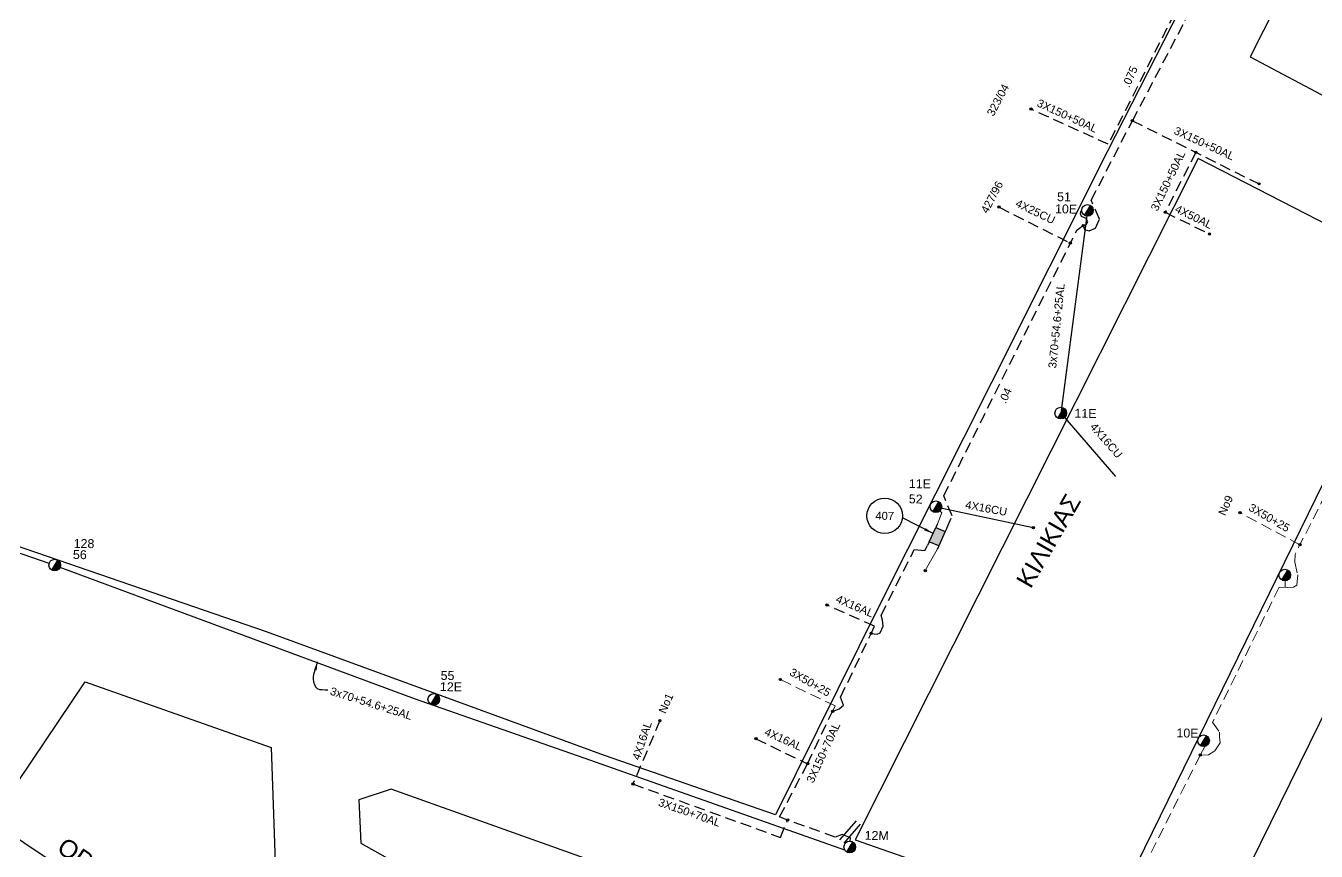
# Model space of a CAD drawing. Header units: millimetres. Extents: x 2875 to 4053, y 1200 to 1741.
# Drawn here: x 3272.6 to 3423, y 1351.4 to 1447.6 of the extents above; entities that cross this region are included whole.
import ezdxf

# ---------------------------------------------------------------- set-up
doc = ezdxf.new("R2010")
doc.units = ezdxf.units.MM
doc.linetypes.add('DASHED', pattern=[19.05, 12.7, -6.35])
for name, color, linetype in [('Link Box 4 Διευθύνσεων', 7, 'Continuous'), ('Επιγραφές - Σχήματα', 7, 'Continuous'), ('Καλώδια ΧΤ   3x150+50AL', 7, 'DASHED'), ('Καλώδια ΧΤ   3x150+70AL', 7, 'DASHED'), ('Καλώδια ΧΤ   4x25CU', 7, 'DASHED'), ('Στύλος ΦΜ', 7, 'Continuous'), ('Στύλος ΦΜ @ 1', 7, 'Continuous'), ('Συνδέσεις', 7, 'Continuous'), ('Συνεστραμμένα ΧΤ   3x70+54.6+25 AL', 7, 'SYN_LINE'), ('Τομή', 7, 'Continuous'), ('Υπόβαθρο ΔΕΗ', 7, 'Continuous'), ('Υπόγεια Καλώδια Δικτύου ΧΤ   .04', 7, 'DASHED'), ('Υπόγεια Καλώδια Δικτύου ΧΤ   .075', 7, 'DASHED'), ('Υπόγεια καλώδια Δικτύου ΧΤ και Παρ. ΧΤ - 3X150+70 AL', 7, 'DASHED'), ('Υπόγεια καλώδια Παροχών ΧΤ   4x16AL', 7, 'DASHED'), ('Υπόγεια καλώδια Παροχών ΧΤ   4x16CU', 7, 'DASHED'), ('Υπόγεια καλώδια Παροχών ΧΤ   4x50AL', 7, 'DASHED')]:
    doc.layers.add(name, color=color, linetype=linetype)
doc.layers.add('Άγνωστα', color=7, linetype='Continuous', lineweight=5)
doc.styles.get("Standard").update_dxf_attribs({"font": 'ARIAL.TTF'})
doc.linetypes.add('SYN_LINE', pattern='A,0.5,-0.0001,["/\\/\\/\\/",Standard,S=0.1,R=0,X=0,Y=-0.05],-0.25', length=0.7501)
doc.dimstyles.new('ISO-25', dxfattribs={"dimtxt": 2.5, "dimasz": 1, "dimexe": 1.25, "dimexo": 0.625, "dimtad": 1, "dimtxsty": 'Standard', "dimcen": 2.5, "dimadec": 0, "dimazin": 0, "dimtfac": 1, "dimtmove": 0, "dimatfit": 3, "dimfxl": 1.25, "dimarcsym": 0})

# ---------------------------------------------------------------- blocks, each defined once
blk = doc.blocks.new('LINK BOX 4 ΑΝΑΧΩΡΗΣΕΩΝ')
at = {"layer": 'Link Box 4 Διευθύνσεων', "ltscale": 40}
blk.add_hatch(color=256, dxfattribs=at).paths.add_polyline_path([(-3.54, 0), (-3.54, -4.67), (3.54, -4.67), (3.54, 0)])
for p, q in [((-3.54, 0), (-5.33, 0)), ((5.33, 0), (3.54, 0)), ((-3.54, -4.67), (-5.33, -4.67)), ((5.33, -4.67), (3.54, -4.67))]:
    blk.add_line(p, q, dxfattribs=at)
blk.add_lwpolyline([(-3.54, -4.67), (-3.54, 0), (3.54, 0), (3.54, -4.67)], close=True, dxfattribs=at)
blk = doc.blocks.new('_ΣΥΝΔΕΣΗ')
at = {"layer": 'Συνδέσεις', "linetype": 'SYN_LINE', "ltscale": 40}
blk.add_hatch(color=256, dxfattribs=at).paths.add_polyline_path([(0.5, -0.01, 1), (-0.5, -0.01, 1)])
at = {"layer": 'Συνδέσεις'}
blk.add_circle((0, -0.01), 0.5, dxfattribs=at)
blk = doc.blocks.new('ΥΠΑΡΧΩΝ ΤΣΙΜΕΝΤΕΝΙΟΣ ΣΤΥΛΟΣ')
at = {"layer": 'Στύλος ΦΜ'}
blk.add_hatch(color=256, dxfattribs=at).paths.add_polyline_path([(-1.29, -2.28, 0.574793), (2.62, 0, 0.268822), (1.3, 2.27)])
blk.add_line((-1.29, -2.28), (1.3, 2.27), dxfattribs=at)
blk.add_circle((0, 0), 2.62, dxfattribs=at)
at = {"layer": 'Στύλος ΦΜ', "flags": 4}
for tag, p in [('ΑΡΙΘΜΟΣ', (-4.68, 8.05)), ('ΤΥΠΟΣ', (-4.91, 3.03))]:
    blk.add_attdef(tag, p, '', height=4, dxfattribs=at)
blk = doc.blocks.new('ΤΟΜΗ')
at = {"layer": 'Τομή', "ltscale": 40}
for p, q in [((-5.68, 0), (5.68, 0)), ((5.68, -2.33), (-5.68, -2.33))]:
    blk.add_line(p, q, dxfattribs=at)

msp = doc.modelspace()

# ---------------------------------------------------------------- linework, layer by layer
at = {"layer": 'Άγνωστα', "color": 6, "linetype": 'DASHED', "ltscale": 0.1}
for points in [[(3430.984, 1406.981), (3431.635, 1405.606), (3431.635, 1404.378), (3431.171, 1403.718), (3430.084, 1403.241), (3429.225, 1403.191), (3420.5, 1386.054)], [(3421.052, 1387.152), (3414.063, 1390.874)], [(3420.5, 1386.054), (3420.457, 1385.128), (3420.813, 1383.623), (3420.684, 1382.426), (3420.325, 1382.187), (3419.588, 1382.145), (3418.633, 1382.188), (3410.878, 1366.446)], [(3419.355, 1382.155), (3419.323, 1382.931)], [(3410.878, 1366.446), (3411.704, 1365.308), (3411.693, 1364.709), (3411.764, 1364.044), (3411.161, 1363.103), (3410.409, 1362.669), (3409.447, 1362.621), (3399.284, 1342.485), (3408.363, 1339.228), (3407.49, 1338.622), (3407.45, 1338.492)]]:
    msp.add_lwpolyline(points, dxfattribs=at)
at = {"layer": 'Άγνωστα', "color": 2}
for points in [[(3379.342, 1390.856), (3378.651, 1391.582)], [(3378.823, 1389.595), (3379.342, 1390.856)], [(3378.789, 1386.581), (3377.409, 1384.127)]]:
    msp.add_lwpolyline(points, dxfattribs=at)
at = {"layer": 'Άγνωστα', "color": 2, "linetype": 'DASHED', "ltscale": 0.1}
msp.add_lwpolyline([(3366.609, 1367.71), (3366.907, 1368.351), (3360.533, 1371.428)], dxfattribs=at)
at = {"layer": 'Άγνωστα'}
msp.add_lwpolyline([(3409.447, 1362.621), (3409.986, 1363.642)], dxfattribs=at)
at = {"layer": 'Επιγραφές - Σχήματα'}
msp.add_circle((3372.692, 1390.512), 2.072, dxfattribs=at)
at = {"layer": 'Καλώδια ΧΤ   3x150+50AL', "color": 5, "ltscale": 0.1}
msp.add_lwpolyline([(3398.727, 1433.84), (3389.723, 1437.934)], dxfattribs=at)
at = {"layer": 'Καλώδια ΧΤ   3x150+50AL', "color": 2, "ltscale": 0.1}
for points in [[(3401.544, 1436.575), (3416.309, 1429.211)], [(3408.926, 1432.893), (3405.363, 1425.905)]]:
    msp.add_lwpolyline(points, dxfattribs=at)
at = {"layer": 'Καλώδια ΧΤ   3x150+70AL', "color": 2, "ltscale": 0.1}
msp.add_lwpolyline([(3343.351, 1359.256), (3360.548, 1353.036), (3361.381, 1355.047)], dxfattribs=at)
at = {"layer": 'Καλώδια ΧΤ   4x25CU', "color": 2, "ltscale": 0.1}
msp.add_lwpolyline([(3386.006, 1426.506), (3394.315, 1422.312)], dxfattribs=at)
at = {"layer": 'Συνεστραμμένα ΧΤ   3x70+54.6+25 AL', "color": 2, "linetype": 'SYN_LINE', "ltscale": 10}
msp.add_line((3396.311, 1426.126), (3393.2, 1402.498), dxfattribs=at)
at = {"layer": 'Συνεστραμμένα ΧΤ   3x70+54.6+25 AL', "color": 5, "ltscale": 10}
for points in [[(3275.354, 1384.973), (3263.99, 1388.885), (3254.144, 1392.199), (3251.869, 1392.955), (3242.661, 1396.426), (3229.124, 1401.839)], [(3368.037, 1351.558), (3338.444, 1361.988), (3317.907, 1369.167), (3276.623, 1384.502)]]:
    msp.add_lwpolyline(points, dxfattribs=at)
at = {"layer": 'Υπόβαθρο ΔΕΗ', "ltscale": 0.1}
msp.add_lwpolyline([(3404.101, 1549.347), (3446.758, 1527.662), (3413.671, 1462.515), (3413.671, 1462.515), (3398.597, 1432.959), (3385.134, 1406.081), (3372.095, 1380.116), (3359.95, 1355.659), (3340.063, 1362.592), (3300.671, 1377.01), (3270.304, 1387.429), (3246.026, 1395.939), (3236.394, 1399.541), (3239.31, 1422.112), (3241.566, 1437.733), (3244.78, 1462.658), (3247.859, 1465.352), (3369.181, 1567.098), (3403.464, 1549.671)], dxfattribs=at)
at = {"layer": 'Υπόβαθρο ΔΕΗ'}
for points in [[(3478.364, 1497.777), (3483.904, 1508.832), (3455.176, 1523.295), (3424.631, 1462.665), (3424.484, 1462.33), (3415.265, 1444.021), (3436.184, 1432.929), (3444.132, 1428.839), (3460.296, 1461.718), (3478.018, 1497.085)], [(3350.148, 1330.415), (3373.157, 1316.9), (3399.991, 1308.386), (3405.22, 1326.517), (3398.515, 1328.773), (3396.478, 1329.622), (3315.212, 1358.643), (3311.418, 1357.417), (3311.667, 1352.341), (3331.508, 1341.211), (3350.135, 1330.415)]]:
    msp.add_lwpolyline(points, dxfattribs=at)
for points in [[(3435.635, 1418.593), (3409.207, 1432.192), (3369.261, 1352.734), (3398.443, 1342.513)], [(3431.083, 1330.842), (3443.005, 1352.09), (3470.768, 1399.826), (3446.123, 1412.729), (3409.612, 1338.46)], [(3298.754, 1334.725), (3268.604, 1354.908), (3279.532, 1371.165), (3301.2, 1363.515), (3302.203, 1335.707)]]:
    msp.add_lwpolyline(points, close=True, dxfattribs=at)
at = {"layer": 'Υπόγεια Καλώδια Δικτύου ΧΤ   .04', "color": 2, "ltscale": 0.1}
for points in [[(3395.815, 1424.352), (3395.96, 1423.91), (3396.512, 1423.729), (3397.228, 1424.058), (3397.702, 1425.122), (3396.753, 1427.304), (3401.544, 1436.575), (3407.702, 1448.254), (3408.806, 1451.843)], [(3395.089, 1423.86), (3395.815, 1424.352), (3396.182, 1424.537), (3396.358, 1424.801), (3396.154, 1425.167), (3395.623, 1425.425), (3395.513, 1425.713), (3395.538, 1426.018), (3395.634, 1426.083)], [(3379.925, 1389.097), (3380.559, 1390.51), (3379.566, 1392.835), (3395.089, 1423.86)]]:
    msp.add_lwpolyline(points, dxfattribs=at)
at = {"layer": 'Υπόγεια Καλώδια Δικτύου ΧΤ   .075', "color": 5, "ltscale": 0.1}
msp.add_lwpolyline([(3411.392, 1454.676), (3410.019, 1455.369), (3409.607, 1455.327), (3409.006, 1454.153), (3398.727, 1433.84)], dxfattribs=at)
at = {"layer": 'Υπόγεια καλώδια Δικτύου ΧΤ και Παρ. ΧΤ - 3X150+70 AL', "color": 2, "ltscale": 0.1}
for points in [[(3371.111, 1376.812), (3371.81, 1376.737), (3372.151, 1376.876), (3372.526, 1377.642), (3372.442, 1378.368), (3372.283, 1378.949), (3376.138, 1386.575), (3377.344, 1386.494), (3377.687, 1387.079)], [(3366.609, 1367.71), (3367.383, 1368), (3367.897, 1368.45), (3367.551, 1369.384), (3371.111, 1376.812)], [(3368.669, 1352.587), (3368.699, 1352.989), (3367.735, 1353.375), (3366.933, 1353.073), (3361.381, 1355.047), (3360.45, 1355.43), (3363.698, 1361.609), (3366.609, 1367.71)]]:
    msp.add_lwpolyline(points, dxfattribs=at)
at = {"layer": 'Υπόγεια καλώδια Παροχών ΧΤ   4x16AL', "color": 2, "ltscale": 0.1}
for points in [[(3371.111, 1376.812), (3371.487, 1377.636), (3365.973, 1380.119)], [(3346.493, 1366.641), (3343.351, 1359.256)], [(3357.682, 1364.522), (3363.698, 1361.609)]]:
    msp.add_lwpolyline(points, dxfattribs=at)
at = {"layer": 'Υπόγεια καλώδια Παροχών ΧΤ   4x16CU', "color": 2, "linetype": 'SYN_LINE', "ltscale": 10}
msp.add_line((3393.199, 1402.499), (3399.579, 1395.104), dxfattribs=at)
msp.add_lwpolyline([(3378.651, 1391.582), (3390.001, 1389.142)], dxfattribs=at)
at = {"layer": 'Υπόγεια καλώδια Παροχών ΧΤ   4x50AL', "color": 2, "ltscale": 0.1}
msp.add_lwpolyline([(3405.363, 1425.905), (3410.519, 1423.373)], dxfattribs=at)

# ---------------------------------------------------------------- block references
at = {"layer": 'Link Box 4 Διευθύνσεων', "xscale": 0.2590415103700559, "yscale": 0.2590415103700559, "zscale": 0.2590415103700559, "rotation": 65.70979076901429}
msp.add_blockref('LINK BOX 4 ΑΝΑΧΩΡΗΣΕΩΝ', (3378.255, 1388.337), dxfattribs=at)
at = {"layer": 'Στύλος ΦΜ @ 1', "ltscale": 40}
ref = msp.add_blockref('ΥΠΑΡΧΩΝ ΤΣΙΜΕΝΤΕΝΙΟΣ ΣΤΥΛΟΣ', (3396.31, 1426.127), dxfattribs=dict(at, xscale=0.2590415103700448, yscale=0.2590415103700448, zscale=0.2590415103700448, rotation=359.0199368875902))
ref.add_attrib('ΤΥΠΟΣ', '10E', (3392.52, 1425.799), dxfattribs={"layer": 'Στύλος ΦΜ', "height": 1.0362, "rotation": 359.01994, "flags": 4})
ref.add_attrib('ΑΡΙΘΜΟΣ', '51', (3392.759, 1427.21), dxfattribs={"layer": 'Στύλος ΦΜ', "height": 1.0362, "rotation": 359.01994, "flags": 4})
ref = msp.add_blockref('ΥΠΑΡΧΩΝ ΤΣΙΜΕΝΤΕΝΙΟΣ ΣΤΥΛΟΣ', (3393.199, 1402.499), dxfattribs=dict(at, xscale=0.2590415103700448, yscale=0.2590415103700448, zscale=0.2590415103700448, rotation=359.0199368875902))
ref.add_attrib('ΤΥΠΟΣ', '11E', (3394.782, 1401.971), dxfattribs={"layer": 'Στύλος ΦΜ', "height": 1.0362, "rotation": 359.01994, "flags": 4})
ref = msp.add_blockref('ΥΠΑΡΧΩΝ ΤΣΙΜΕΝΤΕΝΙΟΣ ΣΤΥΛΟΣ', (3378.65, 1391.583), dxfattribs=dict(at, xscale=0.2590415103700448, yscale=0.2590415103700448, zscale=0.2590415103700448, rotation=359.0199368875902))
ref.add_attrib('ΤΥΠΟΣ', '52', (3375.486, 1391.978), dxfattribs={"layer": 'Στύλος ΦΜ', "height": 1.0362, "rotation": 359.01994, "flags": 4})
ref.add_attrib('ΑΡΙΘΜΟΣ', '11E', (3375.49, 1393.761), dxfattribs={"layer": 'Στύλος ΦΜ', "height": 1.0362, "rotation": 359.01994, "flags": 4})
ref = msp.add_blockref('ΥΠΑΡΧΩΝ ΤΣΙΜΕΝΤΕΝΙΟΣ ΣΤΥΛΟΣ', (3276.003, 1384.776), dxfattribs=dict(at, xscale=0.2590415103700448, yscale=0.2590415103700448, zscale=0.2590415103700448, rotation=359.0199368875902))
ref.add_attrib('ΤΥΠΟΣ', '56', (3278.117, 1385.492), dxfattribs={"layer": 'Στύλος ΦΜ', "height": 1.0362, "rotation": 359.01994, "flags": 4})
ref.add_attrib('ΑΡΙΘΜΟΣ', '128', (3278.201, 1386.793), dxfattribs={"layer": 'Στύλος ΦΜ', "height": 1.0362, "rotation": 359.01994, "flags": 4})
at = {"layer": 'Στύλος ΦΜ @ 1', "ltscale": 40, "xscale": 0.2590415103700448, "yscale": 0.2590415103700448, "zscale": 0.2590415103700448, "rotation": 359.0199368875902}
msp.add_blockref('ΥΠΑΡΧΩΝ ΤΣΙΜΕΝΤΕΝΙΟΣ ΣΤΥΛΟΣ', (3419.294, 1383.608), dxfattribs=at)
at = {"layer": 'Στύλος ΦΜ @ 1', "ltscale": 40}
ref = msp.add_blockref('ΥΠΑΡΧΩΝ ΤΣΙΜΕΝΤΕΝΙΟΣ ΣΤΥΛΟΣ', (3320.161, 1369.12), dxfattribs=dict(at, xscale=0.2590415103700448, yscale=0.2590415103700448, zscale=0.2590415103700448, rotation=359.0199368875902))
ref.add_attrib('ΤΥΠΟΣ', '12E', (3320.866, 1370.095), dxfattribs={"layer": 'Στύλος ΦΜ', "height": 1.0362, "rotation": 359.01994, "flags": 4})
ref.add_attrib('ΑΡΙΘΜΟΣ', '55', (3320.95, 1371.396), dxfattribs={"layer": 'Στύλος ΦΜ', "height": 1.0362, "rotation": 359.01994, "flags": 4})
ref = msp.add_blockref('ΥΠΑΡΧΩΝ ΤΣΙΜΕΝΤΕΝΙΟΣ ΣΤΥΛΟΣ', (3409.826, 1364.301), dxfattribs=dict(at, xscale=0.2590415103700448, yscale=0.2590415103700448, zscale=0.2590415103700448, rotation=359.0199368875902))
ref.add_attrib('ΤΥΠΟΣ', '10E', (3406.662, 1364.697), dxfattribs={"layer": 'Στύλος ΦΜ', "height": 1.0362, "rotation": 359.01994, "flags": 4})
ref = msp.add_blockref('ΥΠΑΡΧΩΝ ΤΣΙΜΕΝΤΕΝΙΟΣ ΣΤΥΛΟΣ', (3368.616, 1351.911), dxfattribs=dict(at, xscale=0.2590415103700448, yscale=0.2590415103700448, zscale=0.2590415103700448, rotation=359.0199368875902))
ref.add_attrib('ΤΥΠΟΣ', '12M', (3370.342, 1352.758), dxfattribs={"layer": 'Στύλος ΦΜ', "height": 1.0362, "rotation": 359.01994, "flags": 4})
at = {"layer": 'Συνδέσεις', "xscale": 0.2590415103700448, "yscale": 0.2590415103700448, "zscale": 0.2590415103700448, "rotation": 359.0199368875902}
for p in [(3389.726, 1437.946), (3401.547, 1436.587), (3408.93, 1432.905), (3416.313, 1429.223), (3386.009, 1426.518), (3405.366, 1425.917), (3395.819, 1424.364), (3394.319, 1422.324), (3410.519, 1423.373), (3414.066, 1390.886), (3390.004, 1389.154), (3421.056, 1387.164), (3377.413, 1384.139), (3365.976, 1380.131), (3371.114, 1376.824), (3360.536, 1371.44), (3346.496, 1366.653), (3366.613, 1367.721), (3357.686, 1364.534), (3409.451, 1362.633), (3363.702, 1361.621), (3343.354, 1359.268), (3361.385, 1355.059)]:
    msp.add_blockref('_ΣΥΝΔΕΣΗ', p, dxfattribs=at)
at = {"layer": 'Τομή', "xscale": 0.2590415103700129, "yscale": 0.2590415103700129, "zscale": 0.2590415103700129, "rotation": 48.86976156974637}
msp.add_blockref('ΤΟΜΗ', (3368.422, 1353.85), dxfattribs=at)

# ---------------------------------------------------------------- texts
at = {"layer": 'Άγνωστα', "color": 7, "char_height": 0.9325, "width": 14.4278, "attachment_point": 5, "rotation": 330.02391}
for insert in [(3417.495, 1390.297), (3364.004, 1371.103)]:
    msp.add_mtext('3X50+25', dxfattribs=dict(at, insert=insert))
at = {"layer": 'Επιγραφές - Σχήματα'}
for s, insert, char_height, width, attachment_point, rotation in [('323/04', (3385.88, 1438.994), 0.9325, 10.2976, 5, 62.18393), ('427/96', (3385.19, 1427.674), 0.9325, 10.2976, 5, 62.18393), ('ΚΙΛΙΚΙΑΣ', (3387.896, 1382.96), 2.0723, 20.52812, 1, 60.13736), ('407', (3372.692, 1390.512), 0.9325, 10.2976, 5, 359.01994), ('ΟΡΦΑΝΙΔΟΥ', (3277.285, 1353.167), 2.0723, 15.54428, 1, 325.28279)]:
    msp.add_mtext(s, dxfattribs=dict(at, insert=insert, char_height=char_height, width=width, attachment_point=attachment_point, rotation=rotation))
at = {"layer": 'Επιγραφές - Σχήματα', "color": 7, "char_height": 0.9325, "width": 14.4278, "attachment_point": 5, "rotation": 66.54211}
for s, insert in [('No9', (3412.407, 1391.732)), ('No1', (3347.21, 1368.652))]:
    msp.add_mtext(s, dxfattribs=dict(at, insert=insert))
at = {"layer": 'Καλώδια ΧΤ   3x150+50AL', "color": 7, "char_height": 0.9325, "width": 87.23055, "attachment_point": 1}
for insert, rotation in [((3390.717, 1439.156), 335.38195), ((3406.672, 1435.938), 335.38195), ((3403.622, 1426.361), 64.30009)]:
    msp.add_mtext('3X150+50AL', dxfattribs=dict(at, insert=insert, rotation=rotation))
at = {"layer": 'Καλώδια ΧΤ   3x150+70AL', "color": 7, "insert": (3346.526, 1357.619), "char_height": 0.9325, "width": 87.23055, "attachment_point": 1, "rotation": 340.81492}
msp.add_mtext('3X150+70AL', dxfattribs=at)
at = {"layer": 'Καλώδια ΧΤ   4x25CU', "color": 7, "insert": (3388.231, 1427.47), "char_height": 0.9325, "width": 87.23055, "attachment_point": 1, "rotation": 334.30955}
msp.add_mtext('4X25CU', dxfattribs=at)
at = {"layer": 'Συνεστραμμένα ΧΤ   3x70+54.6+25 AL', "color": 7, "char_height": 0.93255, "width": 87.23055, "attachment_point": 1}
for insert, rotation in [((3391.732, 1407.78), 84.22321), ((3308.28, 1370.581), 342.52968)]:
    msp.add_mtext('3x70+54.6+25AL', dxfattribs=dict(at, insert=insert, rotation=rotation))
at = {"layer": 'Υπόγεια Καλώδια Δικτύου ΧΤ   .04', "color": 7, "insert": (3385.935, 1403.903), "char_height": 0.9325, "width": 87.23055, "attachment_point": 1, "rotation": 65.63099}
msp.add_mtext('.04', dxfattribs=at)
at = {"layer": 'Υπόγεια Καλώδια Δικτύου ΧΤ   .075', "color": 7, "insert": (3400.318, 1440.731), "char_height": 0.9325, "width": 87.23055, "attachment_point": 1, "rotation": 66.28613}
msp.add_mtext('.075', dxfattribs=at)
at = {"layer": 'Υπόγεια καλώδια Δικτύου ΧΤ και Παρ. ΧΤ - 3X150+70 AL', "color": 7, "insert": (3363.522, 1359.677), "char_height": 0.9325, "width": 87.23055, "attachment_point": 1, "rotation": 65.20264}
msp.add_mtext('3X150+70AL', dxfattribs=at)
at = {"layer": 'Υπόγεια καλώδια Παροχών ΧΤ   4x16AL', "color": 7, "char_height": 0.9325, "width": 87.23055, "attachment_point": 1}
for insert, rotation in [((3367.274, 1381.346), 336.65897), ((3343.235, 1362.265), 71.57451), ((3358.968, 1365.843), 335.96912)]:
    msp.add_mtext('4X16AL', dxfattribs=dict(at, insert=insert, rotation=rotation))
at = {"layer": 'Υπόγεια καλώδια Παροχών ΧΤ   4x16CU', "color": 7, "char_height": 0.9325, "width": 87.23055, "attachment_point": 1}
for insert, rotation in [((3397.237, 1401.467), 310.99941), ((3382.179, 1392.303), 349.64512)]:
    msp.add_mtext('4X16CU', dxfattribs=dict(at, insert=insert, rotation=rotation))
at = {"layer": 'Υπόγεια καλώδια Παροχών ΧΤ   4x50AL', "color": 7, "insert": (3406.81, 1426.824), "char_height": 0.9325, "width": 87.23055, "attachment_point": 1, "rotation": 333.99463}
msp.add_mtext('4X50AL', dxfattribs=at)

# ---------------------------------------------------------------- leaders
at = {"layer": 'Επιγραφές - Σχήματα'}
msp.add_leader([(3378.251, 1388.506), (3374.75, 1390.275)], dimstyle='ISO-25', override={"dimgap": 0.625, "dimtad": 0}, dxfattribs=at)
at = {"layer": 'Επιγραφές - Σχήματα', "path_type": 1}
msp.add_leader([(3306.588, 1373.514), (3306.126, 1371.472), (3306.59, 1370.398), (3307.832, 1370.224)], dimstyle='ISO-25', override={"dimgap": 0.625, "dimtad": 0}, dxfattribs=at)

doc.saveas('drawing.dxf')
